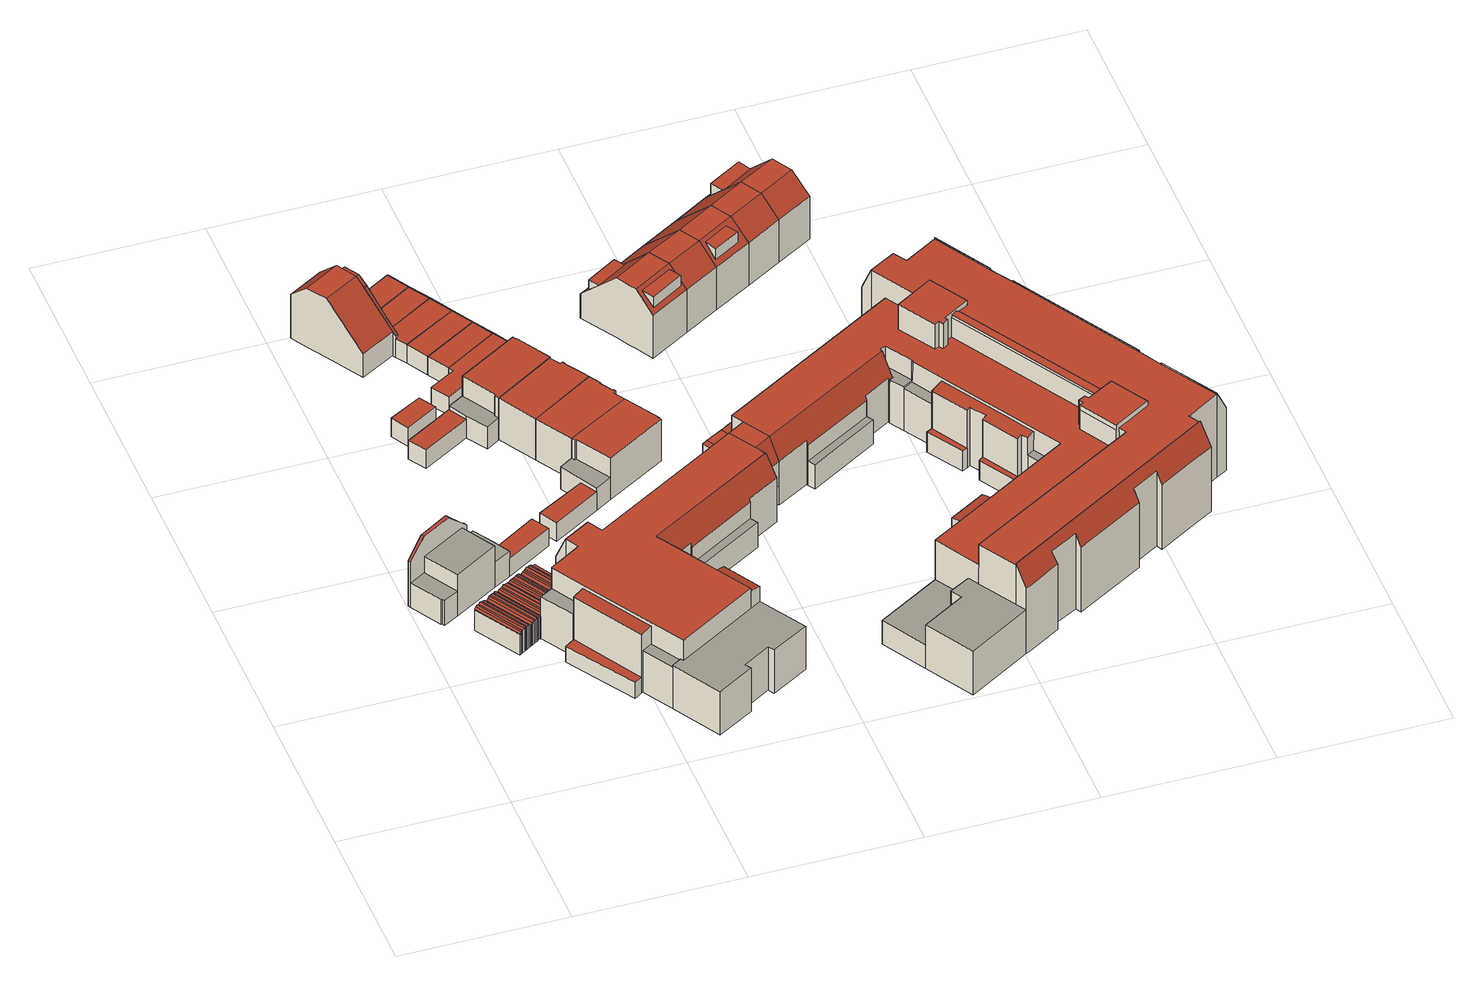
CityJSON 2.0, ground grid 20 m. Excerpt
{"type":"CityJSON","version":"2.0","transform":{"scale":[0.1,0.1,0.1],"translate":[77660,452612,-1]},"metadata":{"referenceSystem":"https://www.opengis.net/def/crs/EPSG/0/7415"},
"CityObjects":{
"building1":{"type":"Building","attributes":{"Volume":322.89,"Dakoppervlakte":20.8,"Muuroppervlakte":249.94,"Vloeroppervlakte":71.22,"hoogte_Z_max_in_m_NAP":8.66,"GEB_DOEL":"woonfunctie","dateOfConstruction":"1980-01-01","measuredHeight":8.61},"geometry":[{"type":"Solid","lod":"2","boundaries":[[[[0,1,2,3,4,5,6,7,8,9,10,11,12,13,14,15,16]],[[17,18,19,20]],[[21,22,23,24,25,26,27]],[[28,29,30,31,32,33]],[[34,35,36,37]],[[38,39,40,41,42]],[[43,44,45,46,47]],[[39,38,43,47]],[[20,32,7,6,23,17]],[[37,5,4,34]],[[3,35,34,4]],[[3,2,36,35]],[[26,25,36,2,1]],[[37,24,23,6,5]],[[28,11,10,29]],[[10,9,30,29]],[[9,8,31,30]],[[32,31,8,7]],[[43,38,15,14,13,12,45,44]],[[12,11,28,46,45]],[[0,16,42,41,27]],[[16,15,38,42]],[[40,21,27,41]],[[25,24,37,36]],[[17,23,22,18]],[[20,19,33,32]],[[39,47,46,28,33,19,18,22,21,40]],[[1,0,27,26]]]],"semantics":{"surfaces":[{"type":"GroundSurface"},{"type":"OuterFloorSurface"},{"type":"RoofSurface"},{"type":"WallSurface"}],"values":[[0,1,1,1,2,2,2,2,3,3,3,3,3,3,3,3,3,3,3,3,3,3,3,3,3,3,3,3]]}}]},
"building2":{"type":"Building","attributes":{"Volume":27.46,"Dakoppervlakte":10.64,"Muuroppervlakte":35.47,"Vloeroppervlakte":10.64,"hoogte_Z_max_in_m_NAP":2.6,"GEB_DOEL":"onbekend","dateOfConstruction":"1980-01-01","measuredHeight":2.58},"geometry":[{"type":"Solid","lod":"2","boundaries":[[[[48,49,50,51]],[[52,53,54,55]],[[50,49,52,55]],[[49,48,53,52]],[[51,54,53,48]],[[51,50,55,54]]]],"semantics":{"surfaces":[{"type":"GroundSurface"},{"type":"RoofSurface"},{"type":"WallSurface"}],"values":[[0,1,2,2,2,2]]}}]},
"building3":{"type":"Building","attributes":{"Volume":339.34,"Dakoppervlakte":64.37,"Muuroppervlakte":184.82,"Vloeroppervlakte":49.73,"hoogte_Z_max_in_m_NAP":8.44,"GEB_DOEL":"woonfunctie","dateOfConstruction":"1980-01-01","measuredHeight":8.34},"geometry":[{"type":"Solid","lod":"2","boundaries":[[[[56,57,58,59,60,61,62,63]],[[64,65,66,67]],[[68,69,67,66]],[[70,71,69,68]],[[63,62,70,68]],[[61,71,70,62]],[[58,57,65,64]],[[63,68,66,65,57,56]],[[71,61,60,59,58,64,67,69]]]],"semantics":{"surfaces":[{"type":"GroundSurface"},{"type":"RoofSurface"},{"type":"WallSurface"}],"values":[[0,1,1,1,2,2,2,2,2]]}}]},
"building4":{"type":"Building","attributes":{"Volume":341.97,"Dakoppervlakte":60.51,"Muuroppervlakte":211.63,"Vloeroppervlakte":72.36,"hoogte_Z_max_in_m_NAP":5.92,"GEB_DOEL":"woonfunctie","dateOfConstruction":"1980-01-01","measuredHeight":5.92},"geometry":[{"type":"Solid","lod":"2","boundaries":[[[[72,73,74,75,76,77,78,79,80,81,82,83]],[[84,85,86,87,88,89,90]],[[91,92,93,94,95,96,97,98,99]],[[100,101,102,103]],[[83,82,96,95,87]],[[97,96,82,81]],[[80,98,97,81]],[[99,79,78,91]],[[90,92,91,78,77]],[[100,103,76,75]],[[75,74,101,100]],[[74,73,102,101]],[[72,83,87,86]],[[84,90,77,76,103]],[[86,85,102,73,72]],[[103,102,85,84]],[[89,93,92,90]],[[89,88,94,93]],[[88,87,95,94]],[[98,80,79,99]]]],"semantics":{"surfaces":[{"type":"GroundSurface"},{"type":"OuterFloorSurface"},{"type":"RoofSurface"},{"type":"WallSurface"}],"values":[[0,1,2,2,3,3,3,3,3,3,3,3,3,3,3,3,3,3,3,3]]}}]},
"building5":{"type":"Building","attributes":{"Volume":65.89,"Dakoppervlakte":23.64,"Muuroppervlakte":93.45,"Vloeroppervlakte":23.48,"hoogte_Z_max_in_m_NAP":8.44,"GEB_DOEL":"overige gebruiksfunctie","dateOfConstruction":"1980-01-01","measuredHeight":8.41},"geometry":[{"type":"Solid","lod":"2","boundaries":[[[[104,105,106,107,108,109,110,111,112]],[[113,114,115,116]],[[117,118,119,66]],[[119,120,121,66]],[[122,123,124,125]],[[116,108,107,124,113]],[[115,114,123,104,112]],[[109,108,116,118,117]],[[112,111,121,120,115]],[[110,66,121,111]],[[119,118,116,115,120]],[[125,106,105,122]],[[122,105,104,123]],[[107,106,125,124]],[[113,124,123,114]],[[110,109,117,66]]]],"semantics":{"surfaces":[{"type":"GroundSurface"},{"type":"RoofSurface"},{"type":"WallSurface"}],"values":[[0,1,1,1,1,2,2,2,2,2,2,2,2,2,2,2]]}}]},
"building6":{"type":"Building","attributes":{"Volume":61.51,"Dakoppervlakte":23.1,"Muuroppervlakte":76.2,"Vloeroppervlakte":22.69,"hoogte_Z_max_in_m_NAP":7.35,"GEB_DOEL":"overige gebruiksfunctie","dateOfConstruction":"1980-01-01","measuredHeight":7.34},"geometry":[{"type":"Solid","lod":"2","boundaries":[[[[106,126,127,128,129,109,108,107]],[[130,113,116,131]],[[132,133,125,124]],[[118,117,134,135]],[[131,128,127,132,130]],[[106,125,133,126]],[[106,107,124,125]],[[126,133,132,127]],[[130,132,124,113]],[[131,135,134,129,128]],[[108,109,117,118,116]],[[129,134,117,109]],[[135,131,116,118]],[[124,107,108,116,113]]]],"semantics":{"surfaces":[{"type":"GroundSurface"},{"type":"RoofSurface"},{"type":"WallSurface"}],"values":[[0,1,1,1,2,2,2,2,2,2,2,2,2,2]]}}]},
"building7":{"type":"Building","attributes":{"Volume":60.49,"Dakoppervlakte":23.72,"Muuroppervlakte":59.25,"Vloeroppervlakte":23.5,"hoogte_Z_max_in_m_NAP":4.51,"GEB_DOEL":"overige gebruiksfunctie","dateOfConstruction":"1980-01-01","measuredHeight":4.48},"geometry":[{"type":"Solid","lod":"2","boundaries":[[[[128,127,126,136,137,138,139,140,129]],[[141,130,131,142,143,144]],[[65,145,146,135,134]],[[133,132,147,148]],[[143,139,138,144]],[[128,131,130,132,127]],[[134,135,131,128,129]],[[145,65,134,129,140,139,143]],[[143,142,146,145]],[[146,142,131,135]],[[136,126,133,148]],[[126,127,132,133]],[[148,147,137,136]],[[141,147,132,130]],[[144,138,137,147,141]]]],"semantics":{"surfaces":[{"type":"GroundSurface"},{"type":"RoofSurface"},{"type":"WallSurface"}],"values":[[0,1,1,1,2,2,2,2,2,2,2,2,2,2,2]]}}]},
"building8":{"type":"Building","attributes":{"Volume":85.12,"Dakoppervlakte":32.97,"Muuroppervlakte":74.79,"Vloeroppervlakte":32.97,"hoogte_Z_max_in_m_NAP":2.58,"GEB_DOEL":"overige gebruiksfunctie","dateOfConstruction":"1980-01-01","measuredHeight":2.59},"geometry":[{"type":"Solid","lod":"2","boundaries":[[[[149,150,151,152,153,154,155,156,157]],[[158,159,160,161,162,163,164]],[[165,166,167,168]],[[160,159,167,151,150]],[[150,149,161,160]],[[161,149,157,162]],[[163,162,157,156]],[[154,153,165,168]],[[165,153,152,166]],[[167,166,152,151]],[[158,164,155,154,168,167,159]],[[155,164,163,156]]]],"semantics":{"surfaces":[{"type":"GroundSurface"},{"type":"RoofSurface"},{"type":"WallSurface"}],"values":[[0,1,1,2,2,2,2,2,2,2,2,2]]}}]},
"building9":{"type":"Building","attributes":{"Volume":59,"Dakoppervlakte":22.96,"Muuroppervlakte":54.98,"Vloeroppervlakte":22.96,"hoogte_Z_max_in_m_NAP":2.58,"GEB_DOEL":"overige gebruiksfunctie","dateOfConstruction":"1980-01-01","measuredHeight":2.58},"geometry":[{"type":"Solid","lod":"2","boundaries":[[[[136,169,170,171,138,137]],[[172,173,141,144]],[[148,147,174,175]],[[144,138,171,172]],[[171,170,174,173,172]],[[144,141,147,137,138]],[[175,169,136,148]],[[148,136,137,147]],[[170,169,175,174]],[[173,174,147,141]]]],"semantics":{"surfaces":[{"type":"GroundSurface"},{"type":"RoofSurface"},{"type":"WallSurface"}],"values":[[0,1,1,2,2,2,2,2,2,2]]}}]},
"building10":{"type":"Building","attributes":{"Volume":336.6,"Dakoppervlakte":59.45,"Muuroppervlakte":211.8,"Vloeroppervlakte":70.84,"hoogte_Z_max_in_m_NAP":5.92,"GEB_DOEL":"woonfunctie","dateOfConstruction":"1980-01-01","measuredHeight":5.92},"geometry":[{"type":"Solid","lod":"2","boundaries":[[[[176,177,178,179,180,181,182,183,184,185,186]],[[187,188,189,190,191,192]],[[193,194,195,196,197,198,199,200]],[[201,202,203,204]],[[195,194,188,179,178]],[[177,196,195,178]],[[176,186,198,197]],[[198,186,185,191,199]],[[204,183,182,201]],[[201,182,181,202]],[[203,202,181,180]],[[192,191,185,184]],[[188,187,203,180,179]],[[203,187,192,184,183,204]],[[199,191,190,200]],[[190,189,193,200]],[[193,189,188,194]],[[196,177,176,197]]]],"semantics":{"surfaces":[{"type":"GroundSurface"},{"type":"OuterFloorSurface"},{"type":"RoofSurface"},{"type":"WallSurface"}],"values":[[0,1,2,2,3,3,3,3,3,3,3,3,3,3,3,3,3,3]]}}]},
"building11":{"type":"Building","attributes":{"Volume":56.28,"Dakoppervlakte":22.15,"Muuroppervlakte":53.86,"Vloeroppervlakte":22.15,"hoogte_Z_max_in_m_NAP":2.58,"GEB_DOEL":"overige gebruiksfunctie","dateOfConstruction":"1980-01-01","measuredHeight":2.55},"geometry":[{"type":"Solid","lod":"2","boundaries":[[[[171,170,169,152,151,150]],[[172,160,159,173]],[[175,174,167,166]],[[171,172,173,174,170]],[[160,172,171,150]],[[160,150,151,167,159]],[[169,175,166,152]],[[169,170,174,175]],[[151,152,166,167]],[[173,159,167,174]]]],"semantics":{"surfaces":[{"type":"GroundSurface"},{"type":"RoofSurface"},{"type":"WallSurface"}],"values":[[0,1,1,2,2,2,2,2,2,2]]}}]},
"building12":{"type":"Building","attributes":{"Volume":266.79,"Dakoppervlakte":46.04,"Muuroppervlakte":165.88,"Vloeroppervlakte":46.04,"hoogte_Z_max_in_m_NAP":5.92,"GEB_DOEL":"woonfunctie","dateOfConstruction":"1980-01-01","measuredHeight":5.8},"geometry":[{"type":"Solid","lod":"2","boundaries":[[[[205,206,207,208,209,210,211,212,213,214]],[[95,215,216,217,218,219,220,221,222,96]],[[215,214,213,216]],[[216,213,212,211,218,217]],[[210,219,218,211]],[[220,219,210,209]],[[208,221,220,209]],[[208,207,222,221]],[[206,96,222,207]],[[205,95,96,206]],[[205,214,215,95]]]],"semantics":{"surfaces":[{"type":"GroundSurface"},{"type":"RoofSurface"},{"type":"WallSurface"}],"values":[[0,1,2,2,2,2,2,2,2,2,2]]}}]},
"building13":{"type":"Building","attributes":{"Volume":269.9,"Dakoppervlakte":46.04,"Muuroppervlakte":167.94,"Vloeroppervlakte":46.04,"hoogte_Z_max_in_m_NAP":5.92,"GEB_DOEL":"woonfunctie","dateOfConstruction":"1980-01-01","measuredHeight":5.86},"geometry":[{"type":"Solid","lod":"2","boundaries":[[[[223,224,225,226,214,213,227,228,229,230]],[[231,232,233,234,235,216,215,199,198,236]],[[226,225,198,199]],[[225,224,236,198]],[[231,236,224,223]],[[230,232,231,223]],[[233,232,230,229]],[[228,234,233,229]],[[235,234,228,227]],[[213,216,235,227]],[[214,215,216,213]],[[214,226,199,215]]]],"semantics":{"surfaces":[{"type":"GroundSurface"},{"type":"RoofSurface"},{"type":"WallSurface"}],"values":[[0,1,2,2,2,2,2,2,2,2,2,2]]}}]},
"building14":{"type":"Building","attributes":{"Volume":16855.49,"Dakoppervlakte":1829.97,"Muuroppervlakte":3371.72,"Vloeroppervlakte":1889.22,"hoogte_Z_max_in_m_NAP":12.36,"GEB_DOEL":"woonfunctie","dateOfConstruction":"1984-01-01","measuredHeight":12.41},"geometry":[{"type":"MultiSurface","lod":"2","boundaries":[[[237,238,239,240,241,242,243,244,245,246,247,248,249,250,251,252,253,254,255,256,257,258,259,260,261,262,263,264,265,266,267,268,269,270,271,272,273,274,275,276,277,278,279,280,281,282,283,284,285,286,287,288,289,290,291,292,293,294,295,296,297,298,299,300,301,302,303,304,305,306,307,308,309,310,311,312,313,314,315,316,317,318,319,320,321,322,323,324,325]],[[326,327,328,329,330,331,332,333,334,335,336,337,338,339,340,341,342,343,344,345,346,347,348,349,350,351,352,353,354,355,356,357,358,359,360,361,362,363,364,365,366,367,368,369,370,371,372,373,374,375,376,377,378,379,380,381,382,383,384,385,386,387,388,389,390,391,392,393,394,395,396,397,398,399,400,401,402,403,404,405,406,407,408,409,410,411,412,413,414,415,416,417,418,419,420,421,422,423]],[[424,425,426,427]],[[428,429,427,426]],[[430,431,432,433]],[[434,435,436,437,438,439,440,441]],[[442,443,444,445]],[[446,447,448,449,450,451,452,453,454,455]],[[456,457,458,459,460,461,462,463,464,465]],[[466,467,468,469]],[[470,471,472,473]],[[474,475,476,477]],[[478,479,480,481]],[[482,483,484,485,486,487]],[[488,489,490,491,492,493,494,495,496]],[[497,498,499,500]],[[501,502,503,504,505,506,507,508,509,510,511]],[[512,513,514,515,516,517]],[[518,519,520,521,522,523]],[[524,525,526,527,528,529]],[[530,531,532,533]],[[534,530,533,535]],[[536,534,535,537]],[[538,536,537,539]],[[540,541,538,539]],[[540,542,543,541]],[[543,542,544,545]],[[545,544,546,547]],[[547,546,548,549]],[[550,549,548,551]],[[552,550,551,553]],[[554,552,553,555]],[[556,557,558,559]],[[555,560,561,554]],[[562,563,564,565]],[[566,567,568,569]],[[570,571,561,560]],[[572,573,574,575]],[[576,577,578,579]],[[580,581,582,583]],[[584,585,586,587]],[[588,589,590,591]],[[592,593,594,595]],[[596,597,598,599]],[[600,601,602,603,604,605]],[[606,607,608,609]],[[610,611,612,613]],[[614,615,616,617]],[[571,570,618,619]],[[620,621,622,623]],[[624,625,626,627]],[[628,629,630,631,632,633,634,635,636,637,638,639,640,641]],[[642,643,644,645,598,597,646]],[[647,648,649,650,651,652,653,654,655,656]],[[657,658,659,660]],[[605,604,661,662]],[[663,664,665,666]],[[667,668,669,670]],[[671,672,673,674]],[[675,676,587,586]],[[677,678,679,680]],[[681,682,683,684]],[[590,589,619,618,685]],[[588,591,622,621]],[[568,567,620,623]],[[686,687,688,689]],[[690,691,692,693,694,695,696,697]],[[698,699,700,701,702]],[[703,704,668,667,670,669,705,706,558,557,707,708,608,607]],[[709,710,711,712]],[[659,658,713,714]],[[563,657,660,564]],[[662,661,562,565]],[[715,716,717,718,719]],[[720,721,722,723,724,725,726,727]],[[583,582,728,729,730,731,732]],[[566,569,673,672]],[[612,611,671,674]],[[676,675,610,613]],[[585,584,679,678]],[[616,615,677,680]],[[684,683,614,617]],[[682,681,714,713]],[[733,734,735,736]],[[737,738,739,740,741,492,742,688,743,744,745]],[[727,746,625,624,720]],[[747,748,749,750,751,752,753,754]],[[686,755,665,664,756,757,758,759,760,761,762,763,649,764,765,687]],[[687,766,743,688]],[[767,768,769,770]],[[771,772,773,774]],[[775,776,777,778,779,780,781,782,783,784]],[[520,525,524,521]],[[593,592,785,786,787,788,789,790,791,792,793,794,795,796,797,798,799,800,801,802,803,804,805]],[[806,807,808,809,810,811,812,813,814,815,816,817,818,689,688,742,819,820,821,822,823,824,825,826,827,828,829,830,831,832]],[[411,410,531,530]],[[410,409,532,531]],[[409,408,533,532]],[[408,407,535,533]],[[411,530,534,412]],[[407,406,537,535]],[[536,413,412,534]],[[539,537,406,405]],[[413,536,538,414]],[[540,539,405,404]],[[415,414,538,541]],[[404,403,542,540]],[[415,541,543,416]],[[403,402,544,542]],[[416,543,545,417]],[[402,401,546,544]],[[417,545,547,418]],[[401,400,548,546]],[[418,547,549,419]],[[551,548,400,399]],[[550,420,419,549]],[[399,398,553,551]],[[421,420,550,552]],[[555,553,398,397]],[[421,552,554,422]],[[559,558,274,273,452]],[[560,555,397,396]],[[422,554,561,423]],[[563,562,351,350]],[[333,332,567,566]],[[396,395,570,560]],[[423,561,571,326]],[[242,241,572,575]],[[572,241,240,573]],[[573,240,239,574]],[[474,578,577,719,388,387,475]],[[288,287,465,580,583]],[[340,339,586,585]],[[589,588,329,328]],[[309,308,439,438,514]],[[307,440,439,308]],[[592,595,258,257]],[[260,259,594,593]],[[258,595,594,259]],[[270,269,597,596,455]],[[442,445,372,371]],[[443,442,371,370]],[[443,370,369,444]],[[602,355,354,603]],[[354,353,604,603]],[[283,607,606,458,284]],[[611,610,337,336]],[[614,344,343,615]],[[395,394,618,570]],[[326,571,619,327]],[[330,621,620,331]],[[256,255,425,624,627]],[[634,440,307,306,305,636,635]],[[305,304,637,636]],[[304,303,638,637]],[[303,302,639,638]],[[302,301,640,639]],[[641,640,301,300]],[[628,641,300,299]],[[298,629,628,299]],[[629,298,297,296,631,630]],[[632,631,296,295,796]],[[266,643,642,646,268,267]],[[643,266,265,804,644]],[[268,646,597,269]],[[273,272,453,452]],[[271,454,453,272]],[[454,271,270,455]],[[650,375,374,373,652,651]],[[373,372,445,653,652]],[[654,444,369,368,655]],[[655,368,367,656]],[[647,656,367,366,765]],[[657,349,348,658]],[[353,352,661,604]],[[356,666,665,357]],[[355,602,663,666,356]],[[465,287,286,456]],[[285,457,456,286]],[[285,284,458,457]],[[668,431,430,669]],[[334,672,671,335]],[[339,338,675,586]],[[678,677,342,341]],[[345,683,682,346]],[[619,589,328,327]],[[394,393,685,618]],[[329,588,621,330]],[[332,331,620,567]],[[469,251,250,466]],[[467,466,250,249]],[[248,468,467,249]],[[695,811,810,696]],[[697,787,786,690]],[[786,785,816,815,691,690]],[[691,815,814,692]],[[814,813,693,692]],[[693,813,812,694]],[[695,694,812,811]],[[698,264,263,699]],[[262,261,701,700,699,263]],[[703,607,283,282]],[[431,668,704,703,282,281,280]],[[276,275,706,705,669,430,277]],[[274,558,706,275]],[[386,476,475,387]],[[378,377,712,711]],[[710,506,379,378,711]],[[348,347,713,658]],[[657,563,350,349]],[[351,562,661,352]],[[390,389,718,717]],[[389,388,719,718]],[[363,362,721,720,424]],[[722,721,362,361]],[[359,358,725,724,723,722,361,360]],[[292,291,730,729,799]],[[732,731,730,291,290,289]],[[288,583,732,289]],[[333,566,672,334]],[[671,611,336,335]],[[675,338,337,610]],[[340,585,678,341]],[[343,342,677,615]],[[344,614,683,345]],[[347,346,682,713]],[[736,313,312,733]],[[314,313,736,735,518]],[[495,494,740,245,244,498]],[[253,252,744,743,428]],[[469,745,744,252,251]],[[737,468,248,247,738]],[[247,246,739,738]],[[245,740,739,246]],[[624,425,424,720]],[[498,244,243,499]],[[294,797,796,295]],[[797,294,293,292,799,798]],[[510,476,386,385,511]],[[385,384,501,511]],[[501,384,383,502]],[[502,383,382,503]],[[503,382,381,504]],[[504,381,380,505]],[[505,380,379,506]],[[743,766,429,428]],[[325,324,771,774]],[[771,324,323,772]],[[513,512,311,310]],[[309,514,513,310]],[[776,574,239,238,777]],[[777,238,237,778]],[[237,325,774,779,778]],[[322,321,781,780,773]],[[321,320,528,782,781]],[[522,521,317,316]],[[315,523,522,316]],[[523,315,314,518]],[[319,529,528,320]],[[319,318,524,529]],[[521,524,318,317]],[[528,527,783,782]],[[826,825,512,517,435,434]],[[779,774,773,780]],[[768,767,833,834]],[[687,765,366,365,429,766]],[[508,507,709,761,760]],[[753,835,836,754]],[[754,836,837,747]],[[747,837,838,748]],[[839,749,748,838]],[[749,839,840,750]],[[840,829,828,792,791,751,750]],[[833,809,808,834]],[[834,808,807,835]],[[835,807,806,836]],[[806,832,837,836]],[[837,832,831,838]],[[838,831,830,839]],[[839,830,829,840]],[[792,828,827,793]],[[794,793,827,826]],[[752,751,791,790]],[[769,789,788,770]],[[769,768,834,835,753,752,790,789]],[[775,784,500,499,243,242,575]],[[496,497,500,784,783,527,526,823,822]],[[818,625,746,689]],[[741,493,492]],[[493,741,740,494]],[[496,495,498,497]],[[491,742,492]],[[742,491,490,819]],[[490,489,820,819]],[[820,489,488,821]],[[488,496,822,821]],[[518,735,734,519]],[[525,520,519,734,733,312,311,512,825,824,823,526]],[[728,800,799,729]],[[755,686,727,726]],[[665,755,726,725,358,357]],[[717,716,391,390]],[[716,715,486,485]],[[710,709,507,506]],[[510,509,477,476]],[[707,802,801,708]],[[472,803,802,473]],[[800,480,479,801]],[[265,264,698,702,805,804]],[[702,701,261,260,593,805]],[[809,833,767,770,788,787,697,696,810]],[[727,686,689,746]],[[469,468,737,745]],[[716,485,484,685,393,392,391]],[[462,461,478,481]],[[481,480,800,728,582,463,462]],[[708,801,479,478,461,460,608]],[[647,765,764,648]],[[648,764,649]],[[761,709,712,377,376,375,650,649,763,762]],[[470,449,448,471]],[[473,802,707,557,450,449,470]],[[644,804,803,645]],[[645,803,472,471,448,447,598]],[[796,795,633,632]],[[818,817,626,625]],[[816,785,592,257,256,627,626,817]],[[460,459,609,608]],[[609,459,458,606]],[[663,602,601,664]],[[664,601,600,756]],[[445,444,654,653]],[[599,446,455,596]],[[599,598,447,446]],[[516,436,435,517]],[[436,516,515,437]],[[438,437,515,514]],[[795,441,440,634,633]],[[434,441,795,794,826]],[[580,465,464,581]],[[464,463,582,581]],[[486,576,579,487]],[[576,486,715,719,577]],[[474,477,509,508,760,759,758,757,483,482,487,579,578]],[[775,575,574,776]],[[685,484,483,674,673,569,568,623,622,591,590]],[[662,565,564,660,659,714,681,684,617,616,680,679,584,587,676,613,612,674,757,756,600,605]],[[559,452,451,556]],[[451,450,557,556]],[[426,425,255,254]],[[424,427,364,363]],[[365,364,427,429]],[[426,254,253,428]],[[278,277,430,433]],[[433,432,279,278]],[[431,280,279,432]],[[773,772,323,322]]],"semantics":{"surfaces":[{"type":"GroundSurface"},{"type":"OuterCeilingSurface"},{"type":"OuterFloorSurface"},{"type":"RoofSurface"},{"type":"WallSurface"}],"values":[0,0,1,1,1,2,2,2,2,2,2,2,2,2,2,2,2,2,2,2,3,3,3,3,3,3,3,3,3,3,3,3,3,3,3,3,3,3,3,3,3,3,3,3,3,3,3,3,3,3,3,3,3,3,3,3,3,3,3,3,3,3,3,3,3,3,3,3,3,3,3,3,3,3,3,3,3,3,3,3,3,3,3,3,3,3,3,3,3,3,3,3,3,3,3,4,4,4,4,4,4,4,4,4,4,4,4,4,4,4,4,4,4,4,4,4,4,4,4,4,4,4,4,4,4,4,4,4,4,4,4,4,4,4,4,4,4,4,4,4,4,4,4,4,4,4,4,4,4,4,4,4,4,4,4,4,4,4,4,4,4,4,4,4,4,4,4,4,4,4,4,4,4,4,4,4,4,4,4,4,4,4,4,4,4,4,4,4,4,4,4,4,4,4,4,4,4,4,4,4,4,4,4,4,4,4,4,4,4,4,4,4,4,4,4,4,4,4,4,4,4,4,4,4,4,4,4,4,4,4,4,4,4,4,4,4,4,4,4,4,4,4,4,4,4,4,4,4,4,4,4,4,4,4,4,4,4,4,4,4,4,4,4,4,4,4,4,4,4,4,4,4,4,4,4,4,4,4,4,4,4,4,4,4,4,4,4,4,4,4,4,4,4,4,4,4,4,4,4,4,4,4,4,4,4,4,4,4,4,4,4,4,4,4,4,4,4,4,4,4,4,4,4,4,4,4,4,4,4,4,4,4,4,4,4,4,4,4,4,4,4,4,4,4,4,4,4,4,4,4,4,4,4,4,4,4,4]}}]},
"building15":{"type":"Building","attributes":{"Volume":396.97,"Dakoppervlakte":54.39,"Muuroppervlakte":192.59,"Vloeroppervlakte":56.19,"hoogte_Z_max_in_m_NAP":8.47,"GEB_DOEL":"woonfunctie","dateOfConstruction":"1980-01-01","measuredHeight":8.4},"children":["building15-1","building15-2"],"geometry":[{"type":"Solid","lod":"2","boundaries":[[[[841,842,843,844,845,846,847,848,849]],[[850,851,852,853,854]],[[855,850,854,856],[857,858,859,860]],[[852,851,861,862],[863,864,865,866]],[[845,855,856,846]],[[842,841,862,861]],[[855,845,844,843,842,861,851,850]],[[848,847,846,856,854,853,852,862,841,849]],[[867,868,860,859]],[[858,857,868,867]],[[868,857,860]],[[859,858,867]],[[869,866,865,870]],[[870,865,864]],[[869,870,864,863]],[[869,863,866]]]],"semantics":{"surfaces":[{"type":"GroundSurface"},{"type":"RoofSurface"},{"type":"WallSurface"}],"values":[[0,1,1,1,2,2,2,2,1,2,2,2,1,2,2,2]]}}]},
"building15-1":{"type":"BuildingInstallation","attributes":{"relationToConstruction":"outside"},"parents":["building15"],"geometry":[{"type":"MultiSurface","lod":"2","boundaries":[[[867,868,860,859]],[[858,857,868,867]],[[868,857,860]],[[859,858,867]]],"semantics":{"surfaces":[{"type":"RoofSurface"},{"type":"WallSurface"}],"values":[0,1,1,1]}}]},
"building15-2":{"type":"BuildingInstallation","attributes":{"relationToConstruction":"outside"},"parents":["building15"],"geometry":[{"type":"MultiSurface","lod":"2","boundaries":[[[869,866,865,870]],[[870,865,864]],[[869,870,864,863]],[[869,863,866]]],"semantics":{"surfaces":[{"type":"RoofSurface"},{"type":"WallSurface"}],"values":[0,1,1,1]}}]},
"building16":{"type":"Building","attributes":{"Volume":347.16,"Dakoppervlakte":65.88,"Muuroppervlakte":186.03,"Vloeroppervlakte":50.72,"hoogte_Z_max_in_m_NAP":8.47,"GEB_DOEL":"woonfunctie","dateOfConstruction":"1980-01-01","measuredHeight":8.34},"geometry":[{"type":"Solid","lod":"2","boundaries":[[[[845,844,843,842,871,872,873,874]],[[855,875,876,850]],[[877,851,850,876]],[[861,851,877,878]],[[851,843,844,845,855,850]],[[855,845,874,875]],[[871,842,861,878]],[[851,861,842,843]],[[875,874,873,872,871,878,877,876]]]],"semantics":{"surfaces":[{"type":"GroundSurface"},{"type":"RoofSurface"},{"type":"WallSurface"}],"values":[[0,1,1,1,2,2,2,2,2]]}}]},
"building17":{"type":"Building","attributes":{"Volume":373.06,"Dakoppervlakte":62.28,"Muuroppervlakte":188.32,"Vloeroppervlakte":54.06,"hoogte_Z_max_in_m_NAP":8.47,"GEB_DOEL":"woonfunctie","dateOfConstruction":"1980-01-01","measuredHeight":8.32},"children":["building17-1"],"geometry":[{"type":"Solid","lod":"2","boundaries":[[[[872,871,879,880,881,882,874,873]],[[883,884,876,875],[885,886,887,888]],[[877,876,884,889]],[[889,890,878,877]],[[879,871,878,890]],[[872,873,874,875,876,877,878,871]],[[874,882,883,875]],[[889,884,883,882,881,880]],[[880,879,890,889]],[[891,892,886,885]],[[892,891,888,887]],[[892,887,886]],[[885,888,891]]]],"semantics":{"surfaces":[{"type":"GroundSurface"},{"type":"RoofSurface"},{"type":"WallSurface"}],"values":[[0,1,1,1,2,2,2,2,2,1,2,2,2]]}}]},
"building17-1":{"type":"BuildingInstallation","attributes":{"relationToConstruction":"outside"},"parents":["building17"],"geometry":[{"type":"MultiSurface","lod":"2","boundaries":[[[891,892,886,885]],[[892,891,888,887]],[[892,887,886]],[[885,888,891]]],"semantics":{"surfaces":[{"type":"RoofSurface"},{"type":"WallSurface"}],"values":[0,1,1,1]}}]},
"building18":{"type":"Building","attributes":{"Volume":349.71,"Dakoppervlakte":66.41,"Muuroppervlakte":186.26,"Vloeroppervlakte":51.13,"hoogte_Z_max_in_m_NAP":8.47,"GEB_DOEL":"woonfunctie","dateOfConstruction":"1980-01-01","measuredHeight":8.34},"geometry":[{"type":"Solid","lod":"2","boundaries":[[[[880,879,893,894,895,896,882,881]],[[890,889,897,898]],[[899,884,883,900]],[[899,897,889,884]],[[881,882,883,884,889,880]],[[900,883,882,896]],[[879,890,898,893]],[[890,879,880,889]],[[900,896,895,894,893,898,897,899]]]],"semantics":{"surfaces":[{"type":"GroundSurface"},{"type":"RoofSurface"},{"type":"WallSurface"}],"values":[[0,1,1,1,2,2,2,2,2]]}}]},
"building19":{"type":"Building","attributes":{"Volume":361.24,"Dakoppervlakte":55.91,"Muuroppervlakte":187.03,"Vloeroppervlakte":51.74,"hoogte_Z_max_in_m_NAP":8.47,"GEB_DOEL":"woonfunctie","dateOfConstruction":"1980-01-01","measuredHeight":8.34},"children":["building19-1"],"geometry":[{"type":"Solid","lod":"2","boundaries":[[[[894,893,901,902,903,904,896,895]],[[899,900,905,906]],[[899,906,907,897]],[[907,908,898,897],[909,910,911,912]],[[905,900,896,904]],[[905,904,903,902,901,908,907,906]],[[893,898,908,901]],[[898,893,894,897]],[[895,896,900,899,897,894]],[[913,912,911,914]],[[914,911,910]],[[913,914,910,909]],[[913,909,912]]]],"semantics":{"surfaces":[{"type":"GroundSurface"},{"type":"RoofSurface"},{"type":"WallSurface"}],"values":[[0,1,1,1,2,2,2,2,2,1,2,2,2]]}}]},
"building19-1":{"type":"BuildingInstallation","attributes":{"relationToConstruction":"outside"},"parents":["building19"],"geometry":[{"type":"MultiSurface","lod":"2","boundaries":[[[913,912,911,914]],[[914,911,910]],[[913,914,910,909]],[[913,909,912]]],"semantics":{"surfaces":[{"type":"RoofSurface"},{"type":"WallSurface"}],"values":[0,1,1,1]}}]}
},
"vertices":[
[81,388,11],[94,396,11],[109,371,11],[164,405,11],[176,384,11],[120,351,11],[99,339,11],[46,307,11],[28,297,11],[26,300,11],[25,300,11],[3,337,11],[1,340,11],[2,341,11],[20,351,11],[55,373,11],[76,385,11],[99,339,69],[76,379,69],[22,348,69],[46,307,69],[83,384,46],[76,379,46],[99,339,46],[120,351,46],[109,371,46],[94,396,46],[81,388,46],[3,337,46],[25,300,46],[26,300,46],[28,297,46],[46,307,46],[22,348,46],[176,384,36],[164,405,36],[109,371,36],[120,351,36],[55,373,97],[57,368,97],[83,384,67],[81,388,67],[76,385,72],[20,351,97],[2,341,76],[1,340,75],[3,337,75],[22,348,97],
[127,613,10],[88,590,10],[76,611,10],[115,633,10],[88,590,36],[127,613,36],[115,633,36],[76,611,36],
[95,780,11],[121,736,11],[79,712,11],[53,756,11],[38,779,11],[27,799,11],[69,824,11],[81,804,11],[79,712,44],[121,736,44],[95,780,94],[53,756,94],[81,804,94],[38,779,94],[69,824,72],[27,799,72],
[167,558,10],[151,583,10],[94,549,10],[81,570,10],[139,604,10],[158,615,10],[230,658,10],[232,654,10],[233,655,10],[257,614,10],[256,613,10],[183,568,10],[139,604,41],[151,583,41],[167,558,41],[183,568,41],[180,573,41],[182,574,41],[158,615,41],[230,658,69],[158,615,69],[182,574,69],[180,573,69],[183,568,69],[256,613,69],[257,614,69],[233,655,69],[232,654,69],[81,570,36],[94,549,36],[151,583,36],[139,604,36],
[149,835,10],[151,837,10],[166,811,10],[164,809,10],[104,773,10],[101,771,10],[95,780,10],[85,797,10],[88,799,10],[164,809,36],[149,835,36],[88,799,36],[104,773,36],[101,771,83],[104,773,84],[98,782,94],[88,799,94],[85,797,94],[151,837,34],[149,835,34],[164,809,34],[166,811,34],
[182,785,10],[179,784,10],[118,748,10],[115,746,10],[179,784,36],[118,748,36],[179,784,34],[182,785,34],[115,746,55],[118,748,55],
[197,759,10],[195,757,10],[131,720,10],[123,733,10],[121,736,10],[195,757,36],[126,735,36],[123,733,36],[131,720,36],[123,733,40],[126,735,40],[195,757,34],[197,759,34],
[164,663,10],[161,669,10],[224,707,10],[227,709,10],[242,683,10],[240,681,10],[240,680,10],[146,624,10],[133,645,10],[240,681,36],[224,707,36],[161,669,36],[164,663,36],[133,645,36],[146,624,36],[240,680,36],[242,683,34],[227,709,34],[224,707,34],[240,681,34],
[212,733,10],[210,732,10],[146,694,10],[146,694,36],[210,732,36],[210,732,34],[212,733,34],
[335,482,10],[334,482,10],[336,478,10],[264,436,10],[244,424,10],[187,390,10],[175,411,10],[233,444,10],[219,470,10],[235,480,10],[310,523,10],[244,424,41],[264,436,41],[239,477,41],[237,476,41],[235,480,41],[219,470,41],[239,477,69],[264,436,69],[336,478,69],[334,482,69],[335,482,69],[310,523,69],[235,480,69],[237,476,69],[175,411,36],[187,390,36],[244,424,36],[233,444,36],
[183,568,11],[256,613,11],[264,600,11],[267,602,11],[269,600,11],[268,599,11],[278,583,11],[281,579,11],[286,570,11],[209,523,11],[209,523,69],[286,570,69],[281,579,69],[278,583,69],[268,599,69],[269,600,69],[267,602,69],[264,600,69],
[305,538,11],[302,536,11],[310,523,11],[235,480,11],[294,557,11],[293,556,11],[303,540,11],[304,541,11],[305,538,69],[304,541,69],[303,540,69],[293,556,69],[294,557,69],[302,536,69],
[658,344,10],[646,363,10],[642,360,10],[636,357,10],[610,399,10],[617,403,10],[620,405,10],[598,441,10],[588,457,10],[587,459,10],[554,440,10],[555,438,10],[560,430,10],[477,381,10],[472,389,10],[471,391,10],[432,368,10],[425,380,10],[390,438,10],[610,568,10],[607,573,10],[600,584,10],[632,602,10],[638,591,10],[641,586,10],[641,587,10],[651,592,10],[658,581,10],[688,599,10],[701,607,10],[702,606,10],[724,568,10],[725,569,10],[727,569,10],[734,574,10],[783,491,10],[776,486,10],[774,485,10],[773,485,10],[792,452,10],[796,446,10],[785,439,10],[797,419,10],[808,426,10],[809,425,10],[831,387,10],[832,388,10],[834,389,10],[841,393,10],[890,310,10],[883,306,10],[881,305,10],[880,304,10],[902,266,10],[903,265,10],[890,258,10],[851,234,10],[850,234,10],[858,220,10],[866,207,10],[836,189,10],[796,165,10],[792,172,10],[759,152,10],[763,145,10],[680,96,10],[676,103,10],[642,84,10],[647,77,10],[607,53,10],[602,51,10],[526,5,10],[492,63,10],[461,116,10],[537,161,10],[576,184,10],[568,197,10],[612,223,10],[616,225,10],[619,221,10],[652,240,10],[699,268,10],[702,270,10],[688,294,10],[683,301,10],[678,298,10],[673,295,10],[648,337,10],[653,341,10],[83,296,10],[85,298,10],[87,299,10],[89,300,10],[91,301,10],[93,302,10],[95,303,10],[97,305,10],[99,306,10],[102,307,10],[104,309,10],[105,310,10],[107,311,10],[109,312,10],[111,313,10],[114,314,10],[116,316,10],[118,317,10],[120,318,10],[122,319,10],[124,320,10],[126,321,10],[128,323,10],[130,324,10],[132,325,10],[134,327,10],[136,328,10],[138,329,10],[141,330,10],[156,304,10],[188,322,10],[195,311,10],[197,307,10],[224,323,10],[302,369,10],[372,410,10],[364,423,10],[370,427,10],[405,368,10],[412,356,10],[412,355,10],[420,343,10],[381,320,10],[382,319,10],[387,310,10],[304,261,10],[299,269,10],[298,271,10],[266,252,10],[264,251,10],[278,229,10],[298,194,10],[311,202,10],[337,158,10],[370,103,10],[325,77,10],[321,84,10],[288,64,10],[292,57,10],[248,31,10],[214,89,10],[193,125,10],[191,124,10],[182,118,10],[131,199,10],[142,206,10],[119,243,10],[118,244,10],[117,244,10],[115,243,10],[113,241,10],[111,240,10],[109,239,10],[107,237,10],[105,236,10],[103,235,10],[101,234,10],[99,232,10],[97,231,10],[95,230,10],[92,228,10],[91,227,10],[89,226,10],[88,226,10],[56,280,10],[56,281,10],[58,282,10],[60,283,10],[62,284,10],[64,286,10],[67,287,10],[69,288,10],[71,289,10],[73,290,10],[75,291,10],[77,293,10],[79,294,10],[81,295,10],[370,427,38],[390,438,38],[425,380,38],[405,368,38],[432,368,38],[412,356,38],[796,446,33],[808,426,33],[797,419,33],[785,439,33],[568,108,71],[561,121,71],[536,107,71],[544,94,71],[492,63,71],[526,5,71],[602,51,71],[595,63,71],[304,261,45],[387,310,45],[382,319,45],[299,269,45],[743,542,71],[742,541,71],[732,535,71],[748,507,71],[758,513,71],[759,514,71],[776,486,71],[783,491,71],[734,574,71],[727,569,71],[890,310,71],[841,393,71],[834,389,71],[850,361,71],[848,361,71],[839,355,71],[855,327,71],[865,333,71],[866,333,71],[883,306,71],[477,381,44],[560,430,44],[555,438,44],[472,389,44],[748,507,102],[732,535,102],[727,532,102],[744,505,102],[205,132,69],[193,125,69],[214,89,69],[226,96,69],[839,355,102],[834,352,102],[850,324,102],[855,327,102],[134,252,69],[134,253,69],[118,244,69],[142,206,69],[143,207,69],[156,215,69],[611,448,71],[591,481,71],[584,477,71],[585,474,71],[592,462,71],[593,460,71],[588,457,71],[598,441,71],[610,448,71],[610,448,69],[598,441,69],[620,405,69],[631,411,69],[292,57,71],[288,64,71],[321,84,71],[325,77,71],[370,103,71],[337,158,71],[324,150,71],[228,93,71],[226,96,71],[214,89,71],[248,31,71],[537,161,43],[461,116,43],[492,63,43],[544,94,43],[536,107,43],[561,121,43],[612,223,69],[620,210,69],[657,232,69],[652,240,69],[619,221,69],[616,225,69],[699,268,69],[704,259,69],[716,267,69],[697,300,69],[688,294,69],[702,270,69],[56,281,39],[56,280,39],[88,226,39],[89,226,39],[58,282,41],[91,227,41],[60,283,42],[92,228,42],[62,284,42],[95,230,42],[97,231,43],[64,286,43],[99,232,42],[67,287,42],[101,234,42],[69,288,42],[103,235,41],[71,289,41],[105,236,39],[73,290,39],[75,291,41],[107,237,41],[77,293,42],[109,239,42],[79,294,42],[111,240,42],[759,514,96],[758,513,96],[774,485,96],[776,486,96],[113,241,43],[81,295,43],[134,327,42],[132,325,42],[164,271,42],[166,273,42],[97,305,43],[95,303,42],[127,250,42],[129,251,43],[115,243,42],[83,296,42],[610,399,38],[636,357,38],[642,360,38],[617,403,38],[143,207,92],[191,124,92],[205,132,94],[156,215,94],[883,306,96],[866,333,96],[865,333,96],[881,305,96],[143,259,42],[111,313,42],[109,312,42],[141,258,42],[89,300,39],[87,299,41],[119,245,41],[121,246,39],[607,573,127],[638,591,127],[632,602,96],[600,584,96],[727,569,96],[725,569,96],[742,541,96],[743,542,96],[172,276,39],[163,292,39],[156,304,39],[141,330,39],[138,329,39],[170,275,39],[834,389,96],[832,388,96],[848,361,96],[850,361,96],[105,310,39],[104,309,41],[136,255,41],[137,256,39],[120,318,41],[118,317,42],[150,263,42],[152,264,41],[117,244,42],[85,298,42],[93,302,42],[91,301,41],[123,247,41],[125,248,42],[390,438,71],[398,426,71],[617,555,71],[610,568,71],[792,172,116],[796,165,101],[836,189,101],[866,207,101],[858,220,129],[595,63,129],[602,51,102],[607,53,102],[647,77,102],[642,84,116],[676,103,116],[680,96,101],[763,145,101],[759,152,116],[702,606,99],[701,607,99],[688,599,129],[727,532,129],[724,568,99],[412,355,100],[257,264,100],[257,263,99],[264,251,72],[266,252,72],[298,271,72],[299,269,68],[382,319,68],[381,320,72],[420,343,72],[130,324,43],[128,323,42],[160,269,42],[162,270,43],[136,328,41],[168,274,41],[156,304,67],[163,292,99],[195,311,99],[188,322,67],[797,419,125],[808,426,99],[796,446,99],[785,439,125],[102,307,42],[99,306,42],[131,252,42],[134,253,42],[107,311,41],[139,257,41],[116,316,42],[114,314,43],[146,260,43],[148,262,42],[156,266,41],[124,320,41],[122,319,39],[154,265,39],[118,244,41],[386,400,99],[405,368,99],[425,380,99],[406,412,99],[658,529,134],[613,502,134],[640,458,134],[645,461,134],[648,456,134],[655,461,134],[653,465,134],[685,484,134],[658,581,37],[651,592,37],[641,587,37],[641,586,37],[648,575,37],[831,387,99],[809,425,99],[792,452,99],[773,485,99],[744,505,129],[834,352,129],[324,150,95],[337,158,92],[311,202,92],[298,194,95],[126,321,42],[158,268,42],[143,207,32],[142,206,32],[131,199,32],[182,118,32],[191,124,32],[370,427,71],[364,423,71],[372,410,71],[302,369,71],[224,323,71],[197,307,71],[205,293,71],[386,400,71],[850,324,129],[890,258,129],[903,265,99],[902,266,99],[880,304,99],[576,184,95],[620,210,95],[612,223,92],[568,197,92],[555,438,67],[554,440,72],[587,459,72],[588,457,67],[593,460,67],[585,474,99],[432,368,72],[471,391,72],[472,389,67],[406,412,71],[745,291,133],[748,286,133],[743,283,133],[769,238,133],[814,265,133],[788,309,133],[756,291,133],[753,295,133],[205,293,99],[172,276,99],[134,253,99],[134,252,99],[156,215,99],[228,93,99],[324,150,99],[298,194,99],[278,229,99],[257,264,99],[412,355,99],[412,356,72],[663,471,130],[766,297,130],[775,302,130],[671,477,130],[648,337,38],[673,295,38],[678,298,38],[653,341,38],[617,403,91],[642,360,91],[646,363,92],[658,344,93],[653,341,91],[678,298,91],[683,301,93],[688,294,93],[697,300,95],[631,411,95],[639,518,127],[658,529,127],[685,484,127],[671,477,127],[775,302,127],[788,309,127],[814,265,127],[773,240,127],[778,231,127],[568,108,127],[595,63,127],[858,220,127],[850,234,127],[851,234,127],[890,258,127],[850,324,127],[834,352,127],[744,505,127],[727,532,127],[688,599,127],[648,575,127],[753,295,99],[756,291,99],[766,297,99],[663,471,99],[653,465,99],[655,461,99],[648,456,99],[645,461,99],[640,458,99],[613,502,99],[639,518,99],[617,555,99],[398,426,99],[584,477,99],[591,481,99],[611,448,99],[610,448,99],[716,267,99],[576,184,99],[537,161,99],[568,108,99],[778,231,99],[773,240,99],[769,238,99],[743,283,99],[748,286,99],[745,291,99],[663,471,127],[766,297,127],[756,291,127],[753,295,127],[745,291,127],[748,286,127],[743,283,127],[769,238,127],
[331,728,11],[379,756,11],[404,713,11],[418,689,11],[431,668,11],[383,640,11],[371,661,11],[366,669,11],[357,685,11],[418,689,95],[404,713,95],[357,685,95],[366,669,95],[371,661,95],[431,668,71],[383,640,71],[425,671,76],[386,647,76],[378,661,91],[417,684,91],[379,756,45],[331,728,45],[340,727,50],[377,750,50],[384,738,63],[347,715,63],[386,647,91],[425,671,91],[340,727,63],[377,750,63],
[421,781,11],[447,738,11],[461,714,11],[473,693,11],[473,693,71],[461,714,95],[447,738,95],[421,781,45],
[467,808,11],[492,765,11],[506,741,11],[519,720,11],[519,720,71],[506,741,95],[468,714,91],[498,732,91],[506,719,76],[475,700,76],[492,765,95],[467,808,45],[475,700,91],[506,719,91],
[510,834,11],[535,791,11],[549,766,11],[562,745,11],[535,791,95],[510,834,45],[549,766,95],[562,745,71],
[554,859,11],[579,816,11],[593,792,11],[606,771,11],[606,771,71],[593,792,95],[579,816,95],[554,859,45],[514,830,50],[554,854,50],[562,839,67],[523,815,67],[514,830,67],[554,854,67]
]}
